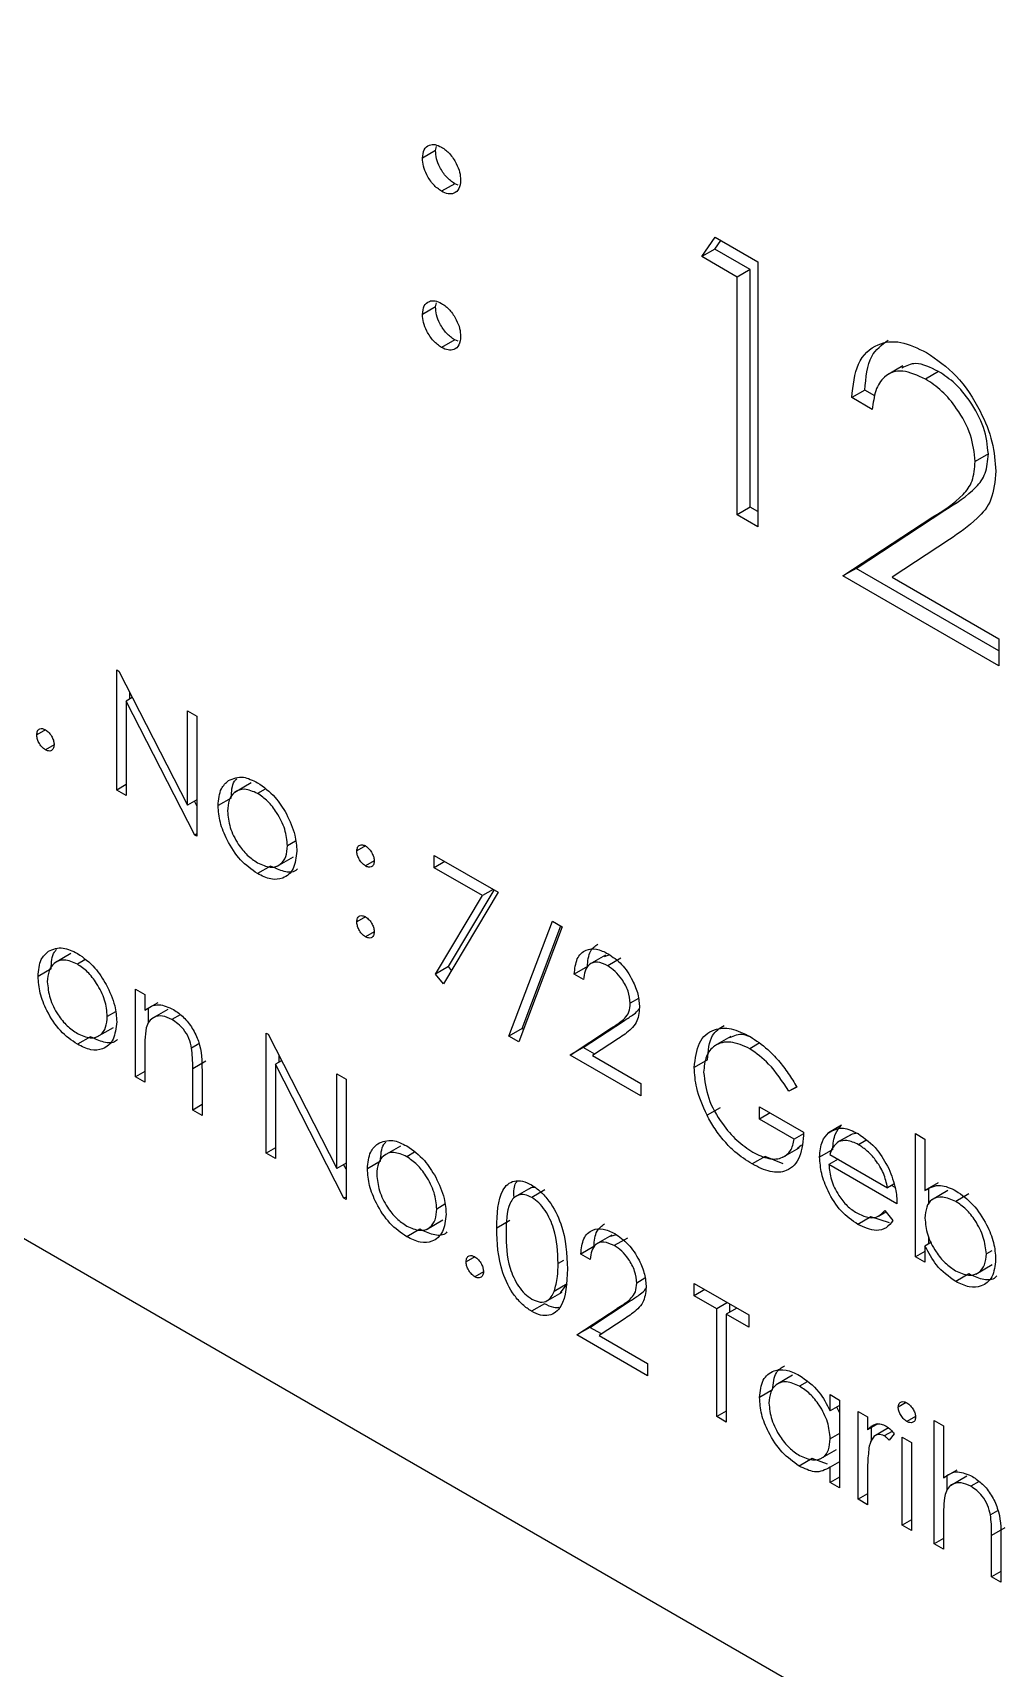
# Model space of a CAD drawing. Extents: x 150 to 4150, y 50 to 2920.
# Drawn here: x 3858.29 to 3879.21, y 2046.87 to 2082.16 of the extents above; entities that cross this region are included whole.
import ezdxf

# ---------------------------------------------------------------- set-up
doc = ezdxf.new("R2010")
doc.units = 0
doc.header["$LTSCALE"] = 10
doc.linetypes.add('SLD-KATı', pattern=[0])
doc.layers.get('0').update_dxf_attribs({"linetype": 'CONTINUOUS'})

msp = doc.modelspace()

# ---------------------------------------------------------------- linework, layer by layer
at = {"color": 7, "linetype": 'SLD-KATı'}
for p, q in [((3806.605, 2085.875), (3939.541, 2009.132)), ((3866.983, 2079.616), (3867.001, 2079.701)), ((3866.983, 2079.616), (3866.7, 2079.453)), ((3867.396, 2078.901), (3867.113, 2078.738)), ((3867.469, 2078.873), (3867.396, 2078.901)), ((3872.729, 2077.328), (3873.019, 2077.747)), ((3873.012, 2077.491), (3873.14, 2077.677)), ((3873.019, 2077.747), (3873.935, 2077.218)), ((3873.012, 2077.491), (3872.729, 2077.328)), ((3873.49, 2076.888), (3872.729, 2077.328)), ((3873.773, 2077.052), (3873.012, 2077.491)), ((3873.935, 2077.218), (3873.935, 2071.502)), ((3873.773, 2077.052), (3873.49, 2076.888)), ((3873.49, 2071.759), (3873.49, 2076.888)), ((3873.773, 2071.922), (3873.773, 2077.052)), ((3866.983, 2076.245), (3866.7, 2076.082)), ((3866.983, 2076.245), (3867.001, 2076.33)), ((3867.396, 2075.531), (3867.113, 2075.367)), ((3867.469, 2075.502), (3867.396, 2075.531)), ((3877.066, 2074.969), (3876.712, 2074.765)), ((3877.839, 2074.851), (3877.557, 2074.688)), ((3876.248, 2074.451), (3875.965, 2074.287)), ((3876.464, 2074.326), (3876.248, 2074.451)), ((3876.409, 2074.031), (3875.965, 2074.287)), ((3878.913, 2073.072), (3878.63, 2072.909)), ((3873.773, 2071.922), (3873.49, 2071.759)), ((3873.935, 2071.829), (3873.773, 2071.922)), ((3876.058, 2070.603), (3877.977, 2071.861)), ((3877.977, 2071.861), (3877.694, 2071.697)), ((3873.935, 2071.502), (3873.49, 2071.759)), ((3875.775, 2070.44), (3877.694, 2071.697)), ((3878.073, 2071.226), (3876.835, 2070.414)), ((3876.058, 2070.603), (3875.775, 2070.44)), ((3879.138, 2068.825), (3876.058, 2070.603)), ((3879.138, 2068.498), (3875.775, 2070.44)), ((3876.835, 2070.414), (3879.138, 2069.085)), ((3879.138, 2069.085), (3879.138, 2068.498)), ((3860.104, 2068.414), (3860.146, 2068.389)), ((3860.104, 2065.821), (3860.104, 2068.414)), ((3860.146, 2068.389), (3861.629, 2065.493)), ((3860.439, 2067.818), (3860.305, 2067.741)), ((3860.305, 2067.741), (3860.305, 2065.705)), ((3861.785, 2064.851), (3860.305, 2067.741)), ((3860.386, 2067.788), (3860.386, 2067.92)), ((3861.629, 2067.533), (3861.831, 2067.417)), ((3861.629, 2065.493), (3861.629, 2067.533)), ((3861.831, 2067.417), (3861.831, 2064.824)), ((3858.564, 2067.121), (3858.377, 2067.013)), ((3858.751, 2066.797), (3858.564, 2066.689)), ((3860.305, 2065.938), (3860.104, 2065.821)), ((3863.003, 2065.975), (3862.649, 2065.771)), ((3860.305, 2065.705), (3860.104, 2065.821)), ((3861.831, 2065.609), (3861.629, 2065.493)), ((3861.831, 2065.477), (3861.778, 2065.579)), ((3862.574, 2065.648), (3862.291, 2065.485)), ((3863.305, 2065.843), (3863.14, 2065.748)), ((3861.831, 2064.877), (3861.785, 2064.851)), ((3861.831, 2064.824), (3861.785, 2064.851)), ((3863.962, 2064.72), (3863.788, 2064.619)), ((3865.472, 2064.615), (3865.284, 2064.507)), ((3863.424, 2064.182), (3863.141, 2064.019)), ((3863.565, 2064.178), (3863.918, 2064.382)), ((3865.659, 2064.291), (3865.472, 2064.183)), ((3866.954, 2064.412), (3868.335, 2063.615)), ((3866.954, 2064.146), (3866.954, 2064.412)), ((3867.184, 2064.279), (3866.954, 2064.146)), ((3867.995, 2063.545), (3866.954, 2064.146)), ((3866.981, 2061.848), (3867.995, 2063.545)), ((3868.335, 2063.615), (3867.155, 2061.637)), ((3867.264, 2062.011), (3868.25, 2063.664)), ((3868.225, 2063.678), (3867.995, 2063.545)), ((3865.472, 2063.086), (3865.284, 2062.978)), ((3865.659, 2062.762), (3865.472, 2062.654)), ((3868.566, 2060.512), (3869.505, 2062.994)), ((3869.717, 2062.872), (3868.778, 2060.389)), ((3868.849, 2060.675), (3869.686, 2062.889)), ((3869.505, 2062.994), (3869.717, 2062.872)), ((3859.116, 2062.292), (3858.762, 2062.088)), ((3859.418, 2062.16), (3859.253, 2062.064)), ((3867.264, 2062.011), (3866.981, 2061.848)), ((3867.331, 2061.931), (3867.264, 2062.011)), ((3870.259, 2062.012), (3869.976, 2061.849)), ((3870.649, 2062.258), (3870.295, 2062.054)), ((3870.74, 2062.265), (3870.619, 2062.226)), ((3870.981, 2062.194), (3870.698, 2062.03)), ((3858.687, 2061.965), (3858.404, 2061.802)), ((3867.155, 2061.637), (3866.981, 2061.848)), ((3870.177, 2061.732), (3869.976, 2061.849)), ((3860.505, 2061.527), (3860.706, 2061.411)), ((3860.505, 2059.633), (3860.505, 2061.527)), ((3860.706, 2061.411), (3860.706, 2061.069)), ((3871.36, 2061.325), (3871.185, 2061.224)), ((3860.075, 2061.037), (3859.9, 2060.936)), ((3860.989, 2061.232), (3860.706, 2061.069)), ((3860.788, 2060.798), (3860.788, 2061.116)), ((3861.206, 2061.089), (3860.852, 2060.885)), ((3861.473, 2060.974), (3861.295, 2060.871)), ((3859.677, 2060.494), (3860.031, 2060.699)), ((3863.326, 2060.578), (3863.368, 2060.553)), ((3863.326, 2057.985), (3863.326, 2060.578)), ((3868.849, 2060.675), (3868.566, 2060.512)), ((3868.879, 2060.657), (3868.849, 2060.675)), ((3869.89, 2060.104), (3870.76, 2060.674)), ((3870.172, 2060.267), (3871.043, 2060.837)), ((3871.043, 2060.837), (3870.76, 2060.674)), ((3859.537, 2060.499), (3859.254, 2060.336)), ((3861.873, 2060.343), (3861.719, 2060.254)), ((3863.368, 2060.553), (3864.851, 2057.657)), ((3868.778, 2060.389), (3868.566, 2060.512)), ((3870.172, 2060.267), (3869.89, 2060.104)), ((3870.42, 2060.124), (3870.172, 2060.267)), ((3870.932, 2060.46), (3870.37, 2060.092)), ((3873.359, 2060.504), (3873.006, 2060.3)), ((3873.97, 2060.358), (3873.767, 2060.241)), ((3860.706, 2060.201), (3860.706, 2059.516)), ((3862.025, 2059.973), (3861.743, 2059.809)), ((3863.66, 2059.982), (3863.527, 2059.905)), ((3863.527, 2059.905), (3863.527, 2057.869)), ((3865.007, 2057.015), (3863.527, 2059.905)), ((3863.608, 2059.952), (3863.608, 2060.084)), ((3871.415, 2059.223), (3869.89, 2060.104)), ((3870.37, 2060.092), (3871.415, 2059.489)), ((3872.849, 2060.001), (3872.566, 2059.838)), ((3860.706, 2059.749), (3860.505, 2059.633)), ((3860.706, 2059.516), (3860.505, 2059.633)), ((3861.743, 2058.918), (3861.743, 2059.809)), ((3861.944, 2059.769), (3861.944, 2058.802)), ((3864.851, 2059.697), (3865.052, 2059.581)), ((3864.851, 2057.657), (3864.851, 2059.697)), ((3865.052, 2059.581), (3865.052, 2056.988)), ((3871.415, 2059.489), (3871.415, 2059.223)), ((3874.778, 2059.419), (3874.61, 2059.322)), ((3874.783, 2059.411), (3874.61, 2059.322)), ((3861.944, 2059.034), (3861.743, 2058.918)), ((3861.944, 2058.802), (3861.743, 2058.918)), ((3873.124, 2058.969), (3872.842, 2058.806)), ((3873.977, 2058.99), (3874.927, 2058.441)), ((3873.977, 2058.724), (3873.977, 2058.99)), ((3874.207, 2058.857), (3873.977, 2058.724)), ((3874.725, 2058.292), (3873.977, 2058.724)), ((3875.744, 2058.589), (3875.461, 2058.426)), ((3863.527, 2058.102), (3863.326, 2057.985)), ((3866.225, 2058.139), (3865.871, 2057.935)), ((3874.477, 2057.898), (3874.83, 2058.102)), ((3874.921, 2058.404), (3874.725, 2058.292)), ((3874.789, 2058.091), (3874.882, 2058.17)), ((3875.944, 2058.386), (3875.661, 2058.222)), ((3875.973, 2058.4), (3875.69, 2058.237)), ((3876.062, 2058.413), (3875.973, 2058.4)), ((3876.272, 2058.262), (3876.113, 2058.17)), ((3877.344, 2058.409), (3877.546, 2058.293)), ((3877.344, 2055.75), (3877.344, 2058.409)), ((3877.546, 2058.293), (3877.546, 2057.185)), ((3863.527, 2057.869), (3863.326, 2057.985)), ((3865.052, 2057.773), (3864.851, 2057.657)), ((3865.796, 2057.812), (3865.513, 2057.649)), ((3866.527, 2058.007), (3866.362, 2057.912)), ((3874.097, 2057.917), (3873.814, 2057.754)), ((3874.488, 2057.756), (3874.097, 2057.917)), ((3875.555, 2058.066), (3875.272, 2057.902)), ((3875.675, 2057.858), (3875.473, 2057.741)), ((3875.495, 2057.962), (3876.74, 2057.243)), ((3865.052, 2057.641), (3865, 2057.743)), ((3876.941, 2056.894), (3875.473, 2057.741)), ((3865.052, 2057.041), (3865.007, 2057.015)), ((3869.041, 2057.243), (3868.687, 2057.039)), ((3869.345, 2057.195), (3869.062, 2057.031)), ((3876.875, 2057.321), (3876.74, 2057.243)), ((3876.9, 2057.244), (3876.821, 2057.29)), ((3877.829, 2057.348), (3877.546, 2057.185)), ((3877.627, 2056.884), (3877.627, 2057.232)), ((3878.04, 2057.181), (3877.687, 2056.977)), ((3878.493, 2057.109), (3878.21, 2056.946)), ((3865.052, 2056.988), (3865.007, 2057.015)), ((3867.184, 2056.884), (3867.01, 2056.783)), ((3876.544, 2056.631), (3876.699, 2056.72)), ((3876.676, 2056.748), (3876.855, 2056.536)), ((3866.646, 2056.346), (3866.363, 2056.183)), ((3866.786, 2056.342), (3867.14, 2056.546)), ((3868.588, 2056.534), (3868.305, 2056.371)), ((3876.38, 2056.614), (3876.097, 2056.451)), ((3876.777, 2056.485), (3876.38, 2056.614)), ((3870.791, 2056.221), (3870.438, 2056.017)), ((3870.882, 2056.228), (3870.762, 2056.189)), ((3871.123, 2056.156), (3870.84, 2055.993)), ((3877.684, 2056.064), (3877.546, 2055.984)), ((3877.546, 2055.984), (3877.546, 2055.634)), ((3877.627, 2056.031), (3877.627, 2056.181)), ((3867.83, 2055.754), (3867.643, 2055.646)), ((3869.743, 2055.673), (3869.629, 2055.607)), ((3870.401, 2055.975), (3870.118, 2055.812)), ((3870.32, 2055.695), (3870.118, 2055.812)), ((3877.546, 2055.867), (3877.344, 2055.75)), ((3877.546, 2055.634), (3877.344, 2055.75)), ((3878.99, 2055.883), (3878.87, 2055.813)), ((3868.017, 2055.43), (3867.83, 2055.322)), ((3871.502, 2055.288), (3871.327, 2055.186)), ((3878.492, 2055.381), (3878.209, 2055.218)), ((3878.644, 2055.379), (3878.997, 2055.583)), ((3869.364, 2054.788), (3869.717, 2054.992)), ((3869.827, 2055.168), (3869.544, 2055.005)), ((3869.681, 2054.973), (3869.827, 2055.168)), ((3872.565, 2055.179), (3873.745, 2054.498)), ((3872.565, 2054.913), (3872.565, 2055.179)), ((3872.795, 2055.046), (3872.565, 2054.913)), ((3869.338, 2054.739), (3869.055, 2054.576)), ((3870.032, 2054.067), (3870.902, 2054.637)), ((3870.315, 2054.23), (3871.185, 2054.8)), ((3871.185, 2054.8), (3870.902, 2054.637)), ((3873.054, 2054.631), (3872.565, 2054.913)), ((3873.284, 2054.764), (3873.054, 2054.631)), ((3873.054, 2052.304), (3873.054, 2054.631)), ((3873.486, 2054.647), (3873.255, 2054.515)), ((3873.337, 2054.562), (3873.337, 2054.733)), ((3870.315, 2054.23), (3870.032, 2054.067)), ((3870.562, 2054.087), (3870.315, 2054.23)), ((3871.074, 2054.423), (3870.513, 2054.055)), ((3873.255, 2054.515), (3873.255, 2052.188)), ((3873.745, 2054.232), (3873.255, 2054.515)), ((3873.745, 2054.498), (3873.745, 2054.232)), ((3871.557, 2053.186), (3870.032, 2054.067)), ((3870.513, 2054.055), (3871.557, 2053.452)), ((3871.557, 2053.452), (3871.557, 2053.186)), ((3874.686, 2053.196), (3874.332, 2052.992)), ((3874.258, 2052.88), (3873.975, 2052.716)), ((3875, 2053.053), (3874.839, 2052.96)), ((3875.5, 2052.427), (3875.5, 2052.778)), ((3875.5, 2052.778), (3875.702, 2052.661)), ((3875.702, 2052.544), (3875.5, 2052.427)), ((3875.702, 2052.394), (3875.644, 2052.51)), ((3875.702, 2052.661), (3875.702, 2050.767)), ((3877.14, 2052.606), (3876.968, 2052.507)), ((3873.255, 2052.421), (3873.054, 2052.304)), ((3873.255, 2052.188), (3873.054, 2052.304)), ((3876.105, 2052.414), (3876.306, 2052.298)), ((3876.105, 2050.52), (3876.105, 2052.414)), ((3876.306, 2052.298), (3876.306, 2052.019)), ((3876.527, 2052.146), (3876.306, 2052.019)), ((3876.388, 2051.767), (3876.388, 2052.102)), ((3877.34, 2052.308), (3877.155, 2052.201)), ((3877.745, 2052.221), (3877.947, 2052.105)), ((3877.745, 2049.562), (3877.745, 2052.221)), ((3877.947, 2052.105), (3877.947, 2050.982)), ((3875.702, 2051.943), (3875.5, 2051.826)), ((3876.758, 2052.059), (3876.439, 2051.875)), ((3876.836, 2051.986), (3876.668, 2051.89)), ((3876.882, 2051.934), (3876.771, 2051.796)), ((3877.055, 2051.86), (3877.256, 2051.743)), ((3877.055, 2049.965), (3877.055, 2051.86)), ((3875.113, 2051.4), (3874.83, 2051.237)), ((3875.443, 2051.278), (3875.113, 2051.4)), ((3875.286, 2051.39), (3875.639, 2051.594)), ((3877.256, 2051.743), (3877.256, 2049.849)), ((3875.702, 2051.327), (3875.5, 2051.211)), ((3875.5, 2050.883), (3875.5, 2051.211)), ((3876.306, 2051.04), (3876.306, 2050.403)), ((3878.23, 2051.146), (3877.947, 2050.982)), ((3875.702, 2051), (3875.5, 2050.883)), ((3875.702, 2050.767), (3875.5, 2050.883)), ((3878.028, 2050.728), (3878.028, 2051.029)), ((3878.446, 2051.018), (3878.093, 2050.814)), ((3878.714, 2050.903), (3878.536, 2050.801)), ((3876.306, 2050.636), (3876.105, 2050.52)), ((3876.306, 2050.403), (3876.105, 2050.52)), ((3877.256, 2050.081), (3877.055, 2049.965)), ((3877.947, 2050.131), (3877.947, 2049.446)), ((3879.114, 2050.272), (3878.96, 2050.183)), ((3877.256, 2049.849), (3877.055, 2049.965)), ((3877.947, 2049.678), (3877.745, 2049.562)), ((3879.266, 2049.902), (3878.983, 2049.739)), ((3878.983, 2048.847), (3878.983, 2049.739)), ((3879.185, 2049.699), (3879.185, 2048.731)), ((3877.947, 2049.446), (3877.745, 2049.562)), ((3879.185, 2048.964), (3878.983, 2048.847)), ((3879.185, 2048.731), (3878.983, 2048.847))]:
    msp.add_line(p, q, dxfattribs=at)
for points, knots in [([(3866.7, 2079.453), (3866.708, 2079.518), (3866.723, 2079.65), (3866.835, 2079.74), (3866.97, 2079.758), (3867.065, 2079.713), (3867.113, 2079.691)], [0, 0, 0, 0, 0.279585, 0.559454, 0.779697, 1, 1, 1, 1]), ([(3867.113, 2079.691), (3867.174, 2079.648), (3867.296, 2079.561), (3867.429, 2079.353), (3867.514, 2079.149), (3867.521, 2079.034), (3867.525, 2078.976)], [0, 0, 0, 0, 0.279602, 0.559212, 0.779475, 1, 1, 1, 1]), ([(3867.113, 2078.738), (3867.052, 2078.781), (3866.93, 2078.868), (3866.796, 2079.076), (3866.713, 2079.28), (3866.705, 2079.395), (3866.7, 2079.453)], [0, 0, 0, 0, 0.279647, 0.559299, 0.779615, 1, 1, 1, 1]), ([(3867.396, 2078.901), (3867.335, 2078.945), (3867.213, 2079.031), (3867.079, 2079.239), (3866.996, 2079.443), (3866.987, 2079.558), (3866.983, 2079.616)], [0, 0, 0, 0, 0.279647, 0.559299, 0.779615, 1, 1, 1, 1]), ([(3867.525, 2078.976), (3867.518, 2078.91), (3867.505, 2078.777), (3867.391, 2078.688), (3867.256, 2078.669), (3867.161, 2078.715), (3867.113, 2078.738)], [0, 0, 0, 0, 0.279517, 0.559326, 0.779544, 1, 1, 1, 1]), ([(3866.7, 2076.082), (3866.708, 2076.148), (3866.722, 2076.28), (3866.834, 2076.371), (3866.969, 2076.388), (3867.065, 2076.343), (3867.113, 2076.32)], [0, 0, 0, 0, 0.2795762, 0.5592837, 0.7795524, 1, 1, 1, 1]), ([(3867.396, 2075.531), (3867.335, 2075.574), (3867.214, 2075.662), (3867.079, 2075.868), (3866.996, 2076.072), (3866.988, 2076.187), (3866.983, 2076.245)], [0, 0, 0, 0, 0.2795812, 0.5591432, 0.7795754, 1, 1, 1, 1]), ([(3867.113, 2076.32), (3867.174, 2076.277), (3867.296, 2076.19), (3867.429, 2075.982), (3867.514, 2075.778), (3867.521, 2075.663), (3867.525, 2075.605)], [0, 0, 0, 0, 0.279602, 0.559212, 0.779475, 1, 1, 1, 1]), ([(3867.113, 2075.367), (3867.052, 2075.411), (3866.931, 2075.498), (3866.797, 2075.705), (3866.714, 2075.909), (3866.705, 2076.024), (3866.7, 2076.082)], [0, 0, 0, 0, 0.2795812, 0.5591432, 0.7795754, 1, 1, 1, 1]), ([(3867.525, 2075.605), (3867.518, 2075.539), (3867.504, 2075.407), (3867.391, 2075.318), (3867.256, 2075.3), (3867.161, 2075.345), (3867.113, 2075.367)], [0, 0, 0, 0, 0.279469, 0.559358, 0.779674, 1, 1, 1, 1]), ([(3875.965, 2074.287), (3875.994, 2074.548), (3876.052, 2075.07), (3876.474, 2075.462), (3877.011, 2075.533), (3877.39, 2075.351), (3877.579, 2075.261)], [0, 0, 0, 0, 0.280029, 0.559515, 0.779668, 1, 1, 1, 1]), ([(3876.248, 2074.451), (3876.272, 2074.719), (3876.317, 2075.213), (3876.617, 2075.427), (3876.753, 2075.525)], [0, 0, 0, 0, 0.54369, 1, 1, 1, 1]), ([(3877.579, 2075.261), (3877.8, 2075.109), (3878.241, 2074.807), (3878.731, 2074.059), (3879.028, 2073.323), (3879.059, 2072.907), (3879.075, 2072.698)], [0, 0, 0, 0, 0.2798903, 0.5592237, 0.7795824, 1, 1, 1, 1]), ([(3877.557, 2074.688), (3877.388, 2074.765), (3877.05, 2074.92), (3876.668, 2074.785), (3876.462, 2074.456), (3876.427, 2074.173), (3876.409, 2074.031)], [0, 0, 0, 0, 0.279699, 0.558847, 0.779176, 1, 1, 1, 1]), ([(3877.839, 2074.851), (3877.667, 2074.935), (3877.361, 2075.085), (3877.139, 2074.972), (3877.043, 2074.922)], [0, 0, 0, 0, 0.56442, 1, 1, 1, 1]), ([(3878.63, 2072.909), (3878.61, 2073.098), (3878.568, 2073.476), (3878.266, 2074.024), (3877.918, 2074.447), (3877.677, 2074.607), (3877.557, 2074.688)], [0, 0, 0, 0, 0.279126, 0.558978, 0.77935, 1, 1, 1, 1]), ([(3878.913, 2073.072), (3878.893, 2073.261), (3878.851, 2073.639), (3878.549, 2074.187), (3878.201, 2074.611), (3877.96, 2074.771), (3877.839, 2074.851)], [0, 0, 0, 0, 0.279126, 0.558978, 0.77935, 1, 1, 1, 1]), ([(3877.977, 2071.861), (3878.215, 2072.006), (3878.545, 2072.208), (3878.873, 2072.628), (3878.9, 2072.924), (3878.913, 2073.072)], [0, 0, 0, 0, 0.560717, 0.780532, 1, 1, 1, 1]), ([(3877.694, 2071.697), (3877.932, 2071.843), (3878.263, 2072.045), (3878.591, 2072.465), (3878.617, 2072.761), (3878.63, 2072.909)], [0, 0, 0, 0, 0.560717, 0.780532, 1, 1, 1, 1]), ([(3879.075, 2072.698), (3879.055, 2072.483), (3879.014, 2072.053), (3878.619, 2071.596), (3878.28, 2071.366), (3878.073, 2071.226)], [0, 0, 0, 0, 0.279288, 0.559154, 1, 1, 1, 1]), ([(3858.377, 2067.013), (3858.38, 2067.043), (3858.387, 2067.103), (3858.437, 2067.144), (3858.499, 2067.152), (3858.542, 2067.131), (3858.564, 2067.121)], [0, 0, 0, 0, 0.279576, 0.559284, 0.779552, 1, 1, 1, 1]), ([(3858.564, 2066.689), (3858.536, 2066.708), (3858.481, 2066.748), (3858.42, 2066.842), (3858.383, 2066.934), (3858.379, 2066.987), (3858.377, 2067.013)], [0, 0, 0, 0, 0.279581, 0.559143, 0.779575, 1, 1, 1, 1]), ([(3858.564, 2067.121), (3858.591, 2067.101), (3858.647, 2067.062), (3858.707, 2066.968), (3858.746, 2066.875), (3858.749, 2066.823), (3858.751, 2066.797)], [0, 0, 0, 0, 0.279602, 0.559212, 0.779475, 1, 1, 1, 1]), ([(3858.751, 2066.797), (3858.748, 2066.767), (3858.741, 2066.707), (3858.69, 2066.666), (3858.629, 2066.658), (3858.585, 2066.678), (3858.564, 2066.689)], [0, 0, 0, 0, 0.279469, 0.559358, 0.779674, 1, 1, 1, 1]), ([(3862.291, 2065.485), (3862.303, 2065.618), (3862.324, 2065.855), (3862.457, 2065.974), (3862.516, 2066.027)], [0, 0, 0, 0, 0.559285, 1, 1, 1, 1]), ([(3862.516, 2066.027), (3862.617, 2066.07), (3862.799, 2066.147), (3863.036, 2066.031), (3863.141, 2065.98)], [0, 0, 0, 0, 0.55888, 1, 1, 1, 1]), ([(3862.574, 2065.648), (3862.581, 2065.786), (3862.589, 2065.958), (3862.675, 2066.047), (3862.692, 2066.065)], [0, 0, 0, 0, 0.806438, 1, 1, 1, 1]), ([(3863.141, 2065.98), (3863.274, 2065.887), (3863.512, 2065.721), (3863.687, 2065.434), (3863.764, 2065.308)], [0, 0, 0, 0, 0.559182, 1, 1, 1, 1]), ([(3863.14, 2065.748), (3863.044, 2065.79), (3862.853, 2065.873), (3862.643, 2065.788), (3862.512, 2065.617), (3862.499, 2065.45), (3862.493, 2065.367)], [0, 0, 0, 0, 0.279484, 0.559256, 0.779547, 1, 1, 1, 1]), ([(3863.788, 2064.619), (3863.777, 2064.736), (3863.755, 2064.971), (3863.577, 2065.317), (3863.366, 2065.593), (3863.216, 2065.696), (3863.14, 2065.748)], [0, 0, 0, 0, 0.279586, 0.559398, 0.779653, 1, 1, 1, 1]), ([(3863.141, 2064.019), (3863.015, 2064.106), (3862.764, 2064.281), (3862.488, 2064.709), (3862.318, 2065.128), (3862.3, 2065.366), (3862.291, 2065.485)], [0, 0, 0, 0, 0.279776, 0.559179, 0.779592, 1, 1, 1, 1]), ([(3862.493, 2065.367), (3862.505, 2065.251), (3862.529, 2065.018), (3862.7, 2064.671), (3862.916, 2064.404), (3863.066, 2064.303), (3863.14, 2064.252)], [0, 0, 0, 0, 0.279618, 0.559167, 0.779512, 1, 1, 1, 1]), ([(3863.764, 2065.308), (3863.837, 2065.153), (3863.967, 2064.877), (3863.982, 2064.618), (3863.989, 2064.505)], [0, 0, 0, 0, 0.559216, 1, 1, 1, 1]), ([(3863.14, 2064.252), (3863.235, 2064.21), (3863.425, 2064.125), (3863.64, 2064.198), (3863.766, 2064.373), (3863.781, 2064.537), (3863.788, 2064.619)], [0, 0, 0, 0, 0.279745, 0.559113, 0.779606, 1, 1, 1, 1]), ([(3863.989, 2064.505), (3863.974, 2064.369), (3863.943, 2064.099), (3863.717, 2063.906), (3863.436, 2063.875), (3863.24, 2063.971), (3863.141, 2064.019)], [0, 0, 0, 0, 0.279521, 0.559381, 0.779507, 1, 1, 1, 1]), ([(3865.284, 2064.507), (3865.288, 2064.536), (3865.295, 2064.596), (3865.346, 2064.637), (3865.407, 2064.645), (3865.45, 2064.625), (3865.472, 2064.615)], [0, 0, 0, 0, 0.2795852, 0.5594544, 0.7796968, 1, 1, 1, 1]), ([(3865.472, 2064.183), (3865.444, 2064.202), (3865.389, 2064.242), (3865.328, 2064.336), (3865.29, 2064.428), (3865.286, 2064.48), (3865.284, 2064.507)], [0, 0, 0, 0, 0.279647, 0.559299, 0.779615, 1, 1, 1, 1]), ([(3865.472, 2064.615), (3865.499, 2064.595), (3865.555, 2064.556), (3865.615, 2064.461), (3865.653, 2064.369), (3865.657, 2064.317), (3865.659, 2064.291)], [0, 0, 0, 0, 0.279602, 0.559212, 0.779475, 1, 1, 1, 1]), ([(3864.007, 2064.123), (3863.994, 2064.11), (3863.924, 2064.038), (3863.714, 2064.045), (3863.521, 2064.137), (3863.424, 2064.182)], [0, 0, 0, 0, 0.100871, 0.55006, 1, 1, 1, 1]), ([(3865.659, 2064.291), (3865.656, 2064.26), (3865.649, 2064.2), (3865.598, 2064.16), (3865.537, 2064.151), (3865.493, 2064.172), (3865.472, 2064.183)], [0, 0, 0, 0, 0.279517, 0.559326, 0.779544, 1, 1, 1, 1]), ([(3865.284, 2062.978), (3865.288, 2063.008), (3865.294, 2063.068), (3865.345, 2063.109), (3865.407, 2063.117), (3865.45, 2063.096), (3865.472, 2063.086)], [0, 0, 0, 0, 0.2795762, 0.5592837, 0.7795524, 1, 1, 1, 1]), ([(3865.472, 2063.086), (3865.499, 2063.066), (3865.555, 2063.027), (3865.615, 2062.933), (3865.653, 2062.84), (3865.657, 2062.788), (3865.659, 2062.762)], [0, 0, 0, 0, 0.279602, 0.559212, 0.779475, 1, 1, 1, 1]), ([(3865.472, 2062.654), (3865.444, 2062.673), (3865.389, 2062.713), (3865.328, 2062.807), (3865.291, 2062.899), (3865.286, 2062.952), (3865.284, 2062.978)], [0, 0, 0, 0, 0.279581, 0.559143, 0.779575, 1, 1, 1, 1]), ([(3865.659, 2062.762), (3865.655, 2062.732), (3865.649, 2062.672), (3865.598, 2062.631), (3865.537, 2062.623), (3865.493, 2062.643), (3865.472, 2062.654)], [0, 0, 0, 0, 0.279469, 0.559358, 0.779674, 1, 1, 1, 1]), ([(3858.404, 2061.802), (3858.416, 2061.934), (3858.437, 2062.172), (3858.57, 2062.291), (3858.629, 2062.344)], [0, 0, 0, 0, 0.5592851, 1, 1, 1, 1]), ([(3858.629, 2062.344), (3858.73, 2062.387), (3858.911, 2062.464), (3859.149, 2062.348), (3859.254, 2062.297)], [0, 0, 0, 0, 0.55888, 1, 1, 1, 1]), ([(3858.687, 2061.965), (3858.693, 2062.103), (3858.702, 2062.274), (3858.788, 2062.364), (3858.804, 2062.381)], [0, 0, 0, 0, 0.806438, 1, 1, 1, 1]), ([(3869.976, 2061.849), (3869.989, 2061.967), (3870.015, 2062.204), (3870.207, 2062.381), (3870.45, 2062.413), (3870.622, 2062.331), (3870.708, 2062.29)], [0, 0, 0, 0, 0.280029, 0.559515, 0.779668, 1, 1, 1, 1]), ([(3870.259, 2062.012), (3870.27, 2062.134), (3870.29, 2062.358), (3870.426, 2062.455), (3870.488, 2062.499)], [0, 0, 0, 0, 0.5436898, 1, 1, 1, 1]), ([(3859.253, 2062.064), (3859.157, 2062.106), (3858.965, 2062.19), (3858.755, 2062.104), (3858.625, 2061.934), (3858.612, 2061.767), (3858.605, 2061.684)], [0, 0, 0, 0, 0.279484, 0.559256, 0.779547, 1, 1, 1, 1]), ([(3859.9, 2060.936), (3859.889, 2061.053), (3859.867, 2061.288), (3859.69, 2061.634), (3859.479, 2061.91), (3859.328, 2062.013), (3859.253, 2062.064)], [0, 0, 0, 0, 0.279586, 0.559398, 0.779653, 1, 1, 1, 1]), ([(3859.254, 2062.297), (3859.387, 2062.204), (3859.625, 2062.037), (3859.8, 2061.751), (3859.877, 2061.625)], [0, 0, 0, 0, 0.559182, 1, 1, 1, 1]), ([(3870.698, 2062.03), (3870.621, 2062.065), (3870.468, 2062.136), (3870.295, 2062.074), (3870.201, 2061.925), (3870.185, 2061.797), (3870.177, 2061.732)], [0, 0, 0, 0, 0.279699, 0.558847, 0.779176, 1, 1, 1, 1]), ([(3871.185, 2061.224), (3871.175, 2061.309), (3871.157, 2061.481), (3871.019, 2061.729), (3870.862, 2061.921), (3870.752, 2061.994), (3870.698, 2062.03)], [0, 0, 0, 0, 0.279126, 0.558978, 0.77935, 1, 1, 1, 1]), ([(3870.708, 2062.29), (3870.808, 2062.222), (3871.008, 2062.085), (3871.231, 2061.745), (3871.365, 2061.411), (3871.379, 2061.222), (3871.386, 2061.128)], [0, 0, 0, 0, 0.27989, 0.559224, 0.779582, 1, 1, 1, 1]), ([(3859.254, 2060.336), (3859.128, 2060.423), (3858.877, 2060.597), (3858.6, 2061.026), (3858.431, 2061.445), (3858.413, 2061.683), (3858.404, 2061.802)], [0, 0, 0, 0, 0.279776, 0.559179, 0.779592, 1, 1, 1, 1]), ([(3858.605, 2061.684), (3858.617, 2061.567), (3858.641, 2061.334), (3858.812, 2060.987), (3859.029, 2060.721), (3859.178, 2060.62), (3859.253, 2060.569)], [0, 0, 0, 0, 0.279618, 0.559167, 0.779512, 1, 1, 1, 1]), ([(3859.877, 2061.625), (3859.95, 2061.47), (3860.079, 2061.193), (3860.095, 2060.935), (3860.102, 2060.821)], [0, 0, 0, 0, 0.5592165, 1, 1, 1, 1]), ([(3859.253, 2060.569), (3859.348, 2060.526), (3859.538, 2060.442), (3859.753, 2060.515), (3859.879, 2060.69), (3859.893, 2060.854), (3859.9, 2060.936)], [0, 0, 0, 0, 0.279745, 0.559113, 0.779606, 1, 1, 1, 1]), ([(3860.706, 2061.069), (3860.802, 2061.133), (3860.973, 2061.247), (3861.221, 2061.134), (3861.331, 2061.084)], [0, 0, 0, 0, 0.559141, 1, 1, 1, 1]), ([(3861.295, 2060.871), (3861.224, 2060.904), (3861.082, 2060.969), (3860.915, 2060.932), (3860.794, 2060.842), (3860.756, 2060.742), (3860.737, 2060.692)], [0, 0, 0, 0, 0.279553, 0.559373, 0.779703, 1, 1, 1, 1]), ([(3861.331, 2061.084), (3861.404, 2061.034), (3861.551, 2060.934), (3861.744, 2060.686), (3861.94, 2060.27), (3861.942, 2059.976), (3861.944, 2059.769)], [0, 0, 0, 0, 0.187021, 0.37389, 0.56061, 1, 1, 1, 1]), ([(3870.76, 2060.674), (3870.825, 2060.716), (3870.932, 2060.784), (3871.069, 2060.896), (3871.167, 2061.022), (3871.179, 2061.157), (3871.185, 2061.224)], [0, 0, 0, 0, 0.3405416, 0.5608502, 0.7805986, 1, 1, 1, 1]), ([(3871.386, 2061.128), (3871.373, 2061.011), (3871.35, 2060.818), (3871.206, 2060.665), (3871.075, 2060.555), (3870.98, 2060.492), (3870.932, 2060.46)], [0, 0, 0, 0, 0.33837, 0.558748, 0.779361, 1, 1, 1, 1]), ([(3871.043, 2060.837), (3871.107, 2060.88), (3871.212, 2060.95), (3871.334, 2061.035), (3871.373, 2061.1), (3871.384, 2061.119)], [0, 0, 0, 0, 0.524006, 0.863005, 1, 1, 1, 1]), ([(3860.102, 2060.821), (3860.087, 2060.686), (3860.056, 2060.416), (3859.829, 2060.223), (3859.549, 2060.191), (3859.352, 2060.287), (3859.254, 2060.336)], [0, 0, 0, 0, 0.279521, 0.559381, 0.779507, 1, 1, 1, 1]), ([(3860.737, 2060.692), (3860.726, 2060.604), (3860.706, 2060.447), (3860.706, 2060.276), (3860.706, 2060.201)], [0, 0, 0, 0, 0.559658, 1, 1, 1, 1]), ([(3861.719, 2060.254), (3861.703, 2060.324), (3861.67, 2060.463), (3861.525, 2060.713), (3861.382, 2060.811), (3861.295, 2060.871)], [0, 0, 0, 0, 0.281192, 0.561331, 1, 1, 1, 1]), ([(3872.566, 2059.838), (3872.589, 2060.028), (3872.633, 2060.409), (3872.956, 2060.678), (3873.358, 2060.704), (3873.635, 2060.57), (3873.774, 2060.503)], [0, 0, 0, 0, 0.27959, 0.559072, 0.779411, 1, 1, 1, 1]), ([(3872.849, 2060.001), (3872.867, 2060.198), (3872.899, 2060.546), (3873.115, 2060.685), (3873.209, 2060.745)], [0, 0, 0, 0, 0.56748, 1, 1, 1, 1]), ([(3860.119, 2060.44), (3860.107, 2060.427), (3860.037, 2060.355), (3859.826, 2060.362), (3859.633, 2060.453), (3859.537, 2060.499)], [0, 0, 0, 0, 0.100871, 0.55006, 1, 1, 1, 1]), ([(3861.743, 2059.809), (3861.743, 2059.89), (3861.744, 2060.034), (3861.726, 2060.187), (3861.719, 2060.254)], [0, 0, 0, 0, 0.5602545, 1, 1, 1, 1]), ([(3873.767, 2060.241), (3873.625, 2060.303), (3873.341, 2060.427), (3873.01, 2060.341), (3872.806, 2060.097), (3872.781, 2059.854), (3872.768, 2059.732)], [0, 0, 0, 0, 0.279847, 0.559555, 0.779847, 1, 1, 1, 1]), ([(3873.788, 2060.492), (3873.736, 2060.513), (3873.559, 2060.585), (3873.424, 2060.519), (3873.329, 2060.472)], [0, 0, 0, 0, 0.294018, 1, 1, 1, 1]), ([(3874.61, 2059.322), (3874.471, 2059.534), (3874.223, 2059.913), (3873.907, 2060.14), (3873.767, 2060.241)], [0, 0, 0, 0, 0.55984, 1, 1, 1, 1]), ([(3873.774, 2060.503), (3873.902, 2060.418), (3874.114, 2060.277), (3874.388, 2059.989), (3874.6, 2059.712), (3874.722, 2059.512), (3874.783, 2059.411)], [0, 0, 0, 0, 0.3395267, 0.5595856, 0.7797309, 1, 1, 1, 1]), ([(3872.842, 2058.806), (3872.753, 2059.005), (3872.595, 2059.361), (3872.575, 2059.692), (3872.566, 2059.838)], [0, 0, 0, 0, 0.5593165, 1, 1, 1, 1]), ([(3872.768, 2059.732), (3872.791, 2059.547), (3872.837, 2059.178), (3873.135, 2058.644), (3873.481, 2058.244), (3873.715, 2058.088), (3873.832, 2058.01)], [0, 0, 0, 0, 0.2790614, 0.5585842, 0.7792365, 1, 1, 1, 1]), ([(3873.814, 2057.754), (3873.69, 2057.834), (3873.484, 2057.967), (3873.215, 2058.239), (3873.007, 2058.506), (3872.897, 2058.706), (3872.842, 2058.806)], [0, 0, 0, 0, 0.339789, 0.559872, 0.779908, 1, 1, 1, 1]), ([(3875.461, 2058.426), (3875.562, 2058.482), (3875.742, 2058.583), (3875.992, 2058.462), (3876.102, 2058.409)], [0, 0, 0, 0, 0.558577, 1, 1, 1, 1]), ([(3875.555, 2058.066), (3875.565, 2058.189), (3875.583, 2058.408), (3875.694, 2058.534), (3875.744, 2058.589)], [0, 0, 0, 0, 0.559427, 1, 1, 1, 1]), ([(3865.513, 2057.649), (3865.525, 2057.782), (3865.546, 2058.019), (3865.679, 2058.138), (3865.738, 2058.191)], [0, 0, 0, 0, 0.559285, 1, 1, 1, 1]), ([(3865.738, 2058.191), (3865.839, 2058.234), (3866.021, 2058.311), (3866.258, 2058.195), (3866.363, 2058.144)], [0, 0, 0, 0, 0.55888, 1, 1, 1, 1]), ([(3865.796, 2057.812), (3865.803, 2057.95), (3865.811, 2058.122), (3865.897, 2058.211), (3865.913, 2058.229)], [0, 0, 0, 0, 0.806438, 1, 1, 1, 1]), ([(3866.363, 2058.144), (3866.496, 2058.051), (3866.734, 2057.885), (3866.909, 2057.598), (3866.986, 2057.472)], [0, 0, 0, 0, 0.559182, 1, 1, 1, 1]), ([(3874.927, 2058.441), (3874.913, 2058.253), (3874.885, 2057.879), (3874.601, 2057.581), (3874.213, 2057.555), (3873.947, 2057.687), (3873.814, 2057.754)], [0, 0, 0, 0, 0.280351, 0.559367, 0.779371, 1, 1, 1, 1]), ([(3873.832, 2058.01), (3873.948, 2057.953), (3874.179, 2057.84), (3874.464, 2057.868), (3874.661, 2058.021), (3874.704, 2058.201), (3874.725, 2058.292)], [0, 0, 0, 0, 0.280254, 0.559912, 0.779941, 1, 1, 1, 1]), ([(3875.272, 2057.902), (3875.282, 2058.025), (3875.3, 2058.245), (3875.412, 2058.371), (3875.461, 2058.426)], [0, 0, 0, 0, 0.559427, 1, 1, 1, 1]), ([(3875.69, 2058.237), (3875.641, 2058.201), (3875.553, 2058.137), (3875.513, 2058.015), (3875.495, 2057.962)], [0, 0, 0, 0, 0.5587953, 1, 1, 1, 1]), ([(3876.113, 2058.17), (3876.025, 2058.212), (3875.87, 2058.286), (3875.745, 2058.252), (3875.69, 2058.237)], [0, 0, 0, 0, 0.559458, 1, 1, 1, 1]), ([(3876.102, 2058.409), (3876.248, 2058.305), (3876.509, 2058.12), (3876.685, 2057.797), (3876.763, 2057.655)], [0, 0, 0, 0, 0.558919, 1, 1, 1, 1]), ([(3876.74, 2057.243), (3876.715, 2057.347), (3876.666, 2057.554), (3876.494, 2057.834), (3876.303, 2058.043), (3876.176, 2058.128), (3876.113, 2058.17)], [0, 0, 0, 0, 0.280138, 0.559194, 0.779598, 1, 1, 1, 1]), ([(3866.362, 2057.912), (3866.266, 2057.954), (3866.074, 2058.037), (3865.864, 2057.952), (3865.734, 2057.781), (3865.721, 2057.614), (3865.714, 2057.531)], [0, 0, 0, 0, 0.279484, 0.559256, 0.779547, 1, 1, 1, 1]), ([(3867.01, 2056.783), (3866.999, 2056.9), (3866.977, 2057.135), (3866.799, 2057.481), (3866.588, 2057.757), (3866.437, 2057.86), (3866.362, 2057.912)], [0, 0, 0, 0, 0.279586, 0.559398, 0.779653, 1, 1, 1, 1]), ([(3876.097, 2056.451), (3875.972, 2056.536), (3875.723, 2056.705), (3875.455, 2057.137), (3875.299, 2057.551), (3875.281, 2057.785), (3875.272, 2057.902)], [0, 0, 0, 0, 0.279885, 0.558859, 0.779462, 1, 1, 1, 1]), ([(3866.363, 2056.183), (3866.237, 2056.27), (3865.986, 2056.444), (3865.709, 2056.873), (3865.54, 2057.292), (3865.522, 2057.53), (3865.513, 2057.649)], [0, 0, 0, 0, 0.279776, 0.559179, 0.779592, 1, 1, 1, 1]), ([(3865.714, 2057.531), (3865.726, 2057.415), (3865.75, 2057.182), (3865.922, 2056.834), (3866.138, 2056.568), (3866.287, 2056.467), (3866.362, 2056.416)], [0, 0, 0, 0, 0.279618, 0.559167, 0.779512, 1, 1, 1, 1]), ([(3866.986, 2057.472), (3867.059, 2057.317), (3867.188, 2057.04), (3867.204, 2056.782), (3867.211, 2056.669)], [0, 0, 0, 0, 0.559216, 1, 1, 1, 1]), ([(3868.305, 2056.371), (3868.314, 2056.675), (3868.324, 2057.056), (3868.534, 2057.325), (3868.679, 2057.396), (3868.859, 2057.396), (3868.99, 2057.333), (3869.055, 2057.301)], [0, 0, 0, 0, 0.498702, 0.624177, 0.749467, 0.874745, 1, 1, 1, 1]), ([(3875.473, 2057.741), (3875.484, 2057.633), (3875.504, 2057.416), (3875.663, 2057.092), (3875.862, 2056.839), (3876.002, 2056.745), (3876.072, 2056.698)], [0, 0, 0, 0, 0.279963, 0.559359, 0.779526, 1, 1, 1, 1]), ([(3876.763, 2057.655), (3876.821, 2057.507), (3876.926, 2057.243), (3876.937, 2057.001), (3876.941, 2056.894)], [0, 0, 0, 0, 0.5588968, 1, 1, 1, 1]), ([(3869.062, 2057.031), (3869.011, 2057.055), (3868.908, 2057.103), (3868.771, 2057.09), (3868.662, 2057.026), (3868.514, 2056.796), (3868.51, 2056.495), (3868.506, 2056.255)], [0, 0, 0, 0, 0.125139, 0.250418, 0.375519, 0.500847, 1, 1, 1, 1]), ([(3868.671, 2057.053), (3868.672, 2057.166), (3868.673, 2057.3), (3868.737, 2057.371), (3868.747, 2057.383)], [0, 0, 0, 0, 0.840585, 1, 1, 1, 1]), ([(3869.126, 2057.248), (3869.103, 2057.25), (3869.057, 2057.252), (3869.025, 2057.227), (3869.01, 2057.216)], [0, 0, 0, 0, 0.525832, 1, 1, 1, 1]), ([(3869.055, 2057.301), (3869.122, 2057.257), (3869.254, 2057.168), (3869.495, 2056.894), (3869.798, 2056.286), (3869.817, 2055.809), (3869.83, 2055.49)], [0, 0, 0, 0, 0.1256001, 0.2511969, 0.5005813, 1, 1, 1, 1]), ([(3877.546, 2057.185), (3877.651, 2057.244), (3877.839, 2057.35), (3878.1, 2057.229), (3878.215, 2057.175)], [0, 0, 0, 0, 0.559294, 1, 1, 1, 1]), ([(3878.21, 2056.946), (3878.114, 2056.987), (3877.921, 2057.071), (3877.697, 2057.011), (3877.566, 2056.836), (3877.552, 2056.669), (3877.546, 2056.585)], [0, 0, 0, 0, 0.279786, 0.559477, 0.779627, 1, 1, 1, 1]), ([(3878.215, 2057.175), (3878.341, 2057.086), (3878.593, 2056.906), (3878.872, 2056.477), (3879.046, 2056.055), (3879.063, 2055.816), (3879.071, 2055.697)], [0, 0, 0, 0, 0.279577, 0.559334, 0.779604, 1, 1, 1, 1]), ([(3866.362, 2056.416), (3866.457, 2056.374), (3866.647, 2056.289), (3866.862, 2056.362), (3866.988, 2056.537), (3867.002, 2056.701), (3867.01, 2056.783)], [0, 0, 0, 0, 0.279745, 0.559113, 0.779606, 1, 1, 1, 1]), ([(3869.629, 2055.607), (3869.621, 2055.853), (3869.608, 2056.221), (3869.398, 2056.698), (3869.216, 2056.924), (3869.114, 2056.995), (3869.062, 2057.031)], [0, 0, 0, 0, 0.500072, 0.749021, 0.874598, 1, 1, 1, 1]), ([(3876.072, 2056.698), (3876.155, 2056.659), (3876.291, 2056.596), (3876.465, 2056.591), (3876.585, 2056.648), (3876.646, 2056.715), (3876.676, 2056.748)], [0, 0, 0, 0, 0.339465, 0.559626, 0.779498, 1, 1, 1, 1]), ([(3878.87, 2055.813), (3878.856, 2055.932), (3878.829, 2056.168), (3878.653, 2056.517), (3878.436, 2056.789), (3878.285, 2056.893), (3878.21, 2056.946)], [0, 0, 0, 0, 0.279403, 0.559104, 0.779552, 1, 1, 1, 1]), ([(3867.211, 2056.669), (3867.196, 2056.533), (3867.165, 2056.263), (3866.939, 2056.07), (3866.658, 2056.039), (3866.461, 2056.135), (3866.363, 2056.183)], [0, 0, 0, 0, 0.279521, 0.559381, 0.779507, 1, 1, 1, 1]), ([(3867.229, 2056.287), (3867.216, 2056.274), (3867.146, 2056.202), (3866.936, 2056.209), (3866.742, 2056.301), (3866.646, 2056.346)], [0, 0, 0, 0, 0.100871, 0.55006, 1, 1, 1, 1]), ([(3869.055, 2054.576), (3868.99, 2054.62), (3868.859, 2054.708), (3868.62, 2054.981), (3868.326, 2055.587), (3868.313, 2056.057), (3868.305, 2056.371)], [0, 0, 0, 0, 0.1255507, 0.25109, 0.5002501, 1, 1, 1, 1]), ([(3870.118, 2055.812), (3870.131, 2055.93), (3870.157, 2056.167), (3870.349, 2056.344), (3870.593, 2056.376), (3870.764, 2056.294), (3870.85, 2056.253)], [0, 0, 0, 0, 0.280029, 0.559515, 0.779668, 1, 1, 1, 1]), ([(3870.401, 2055.975), (3870.412, 2056.097), (3870.432, 2056.321), (3870.568, 2056.418), (3870.63, 2056.462)], [0, 0, 0, 0, 0.54369, 1, 1, 1, 1]), ([(3876.855, 2056.536), (3876.809, 2056.477), (3876.718, 2056.358), (3876.46, 2056.287), (3876.235, 2056.389), (3876.097, 2056.451)], [0, 0, 0, 0, 0.280919, 0.561407, 1, 1, 1, 1]), ([(3877.546, 2056.585), (3877.557, 2056.466), (3877.578, 2056.229), (3877.759, 2055.877), (3877.978, 2055.605), (3878.131, 2055.503), (3878.207, 2055.452)], [0, 0, 0, 0, 0.279639, 0.559192, 0.779512, 1, 1, 1, 1]), ([(3868.506, 2056.255), (3868.508, 2056.012), (3868.51, 2055.648), (3868.726, 2055.169), (3868.908, 2054.946), (3869.011, 2054.874), (3869.062, 2054.838)], [0, 0, 0, 0, 0.500291, 0.749086, 0.874606, 1, 1, 1, 1]), ([(3870.84, 2055.993), (3870.763, 2056.028), (3870.61, 2056.099), (3870.437, 2056.037), (3870.343, 2055.888), (3870.328, 2055.76), (3870.32, 2055.695)], [0, 0, 0, 0, 0.279699, 0.558847, 0.779176, 1, 1, 1, 1]), ([(3871.327, 2055.186), (3871.318, 2055.272), (3871.299, 2055.443), (3871.162, 2055.692), (3871.004, 2055.884), (3870.895, 2055.957), (3870.84, 2055.993)], [0, 0, 0, 0, 0.279126, 0.558978, 0.77935, 1, 1, 1, 1]), ([(3870.85, 2056.253), (3870.95, 2056.185), (3871.15, 2056.047), (3871.373, 2055.708), (3871.507, 2055.374), (3871.521, 2055.185), (3871.529, 2055.091)], [0, 0, 0, 0, 0.27989, 0.559224, 0.779582, 1, 1, 1, 1]), ([(3878.209, 2055.218), (3878.061, 2055.323), (3877.797, 2055.511), (3877.623, 2055.839), (3877.546, 2055.984)], [0, 0, 0, 0, 0.558922, 1, 1, 1, 1]), ([(3867.643, 2055.646), (3867.646, 2055.676), (3867.653, 2055.736), (3867.704, 2055.777), (3867.765, 2055.785), (3867.808, 2055.764), (3867.83, 2055.754)], [0, 0, 0, 0, 0.279576, 0.559284, 0.779552, 1, 1, 1, 1]), ([(3867.83, 2055.322), (3867.802, 2055.342), (3867.747, 2055.381), (3867.687, 2055.475), (3867.649, 2055.568), (3867.645, 2055.62), (3867.643, 2055.646)], [0, 0, 0, 0, 0.279581, 0.559143, 0.779575, 1, 1, 1, 1]), ([(3867.83, 2055.754), (3867.858, 2055.734), (3867.913, 2055.695), (3867.973, 2055.601), (3868.012, 2055.508), (3868.015, 2055.456), (3868.017, 2055.43)], [0, 0, 0, 0, 0.279602, 0.559212, 0.779475, 1, 1, 1, 1]), ([(3878.207, 2055.452), (3878.303, 2055.409), (3878.495, 2055.324), (3878.714, 2055.395), (3878.845, 2055.566), (3878.862, 2055.731), (3878.87, 2055.813)], [0, 0, 0, 0, 0.279756, 0.559279, 0.779725, 1, 1, 1, 1]), ([(3879.071, 2055.697), (3879.056, 2055.56), (3879.025, 2055.287), (3878.787, 2055.108), (3878.506, 2055.076), (3878.308, 2055.171), (3878.209, 2055.218)], [0, 0, 0, 0, 0.2794326, 0.5592159, 0.7795587, 1, 1, 1, 1]), ([(3868.017, 2055.43), (3868.014, 2055.4), (3868.007, 2055.34), (3867.956, 2055.299), (3867.895, 2055.291), (3867.852, 2055.312), (3867.83, 2055.322)], [0, 0, 0, 0, 0.279469, 0.559358, 0.779674, 1, 1, 1, 1]), ([(3869.83, 2055.49), (3869.818, 2055.186), (3869.799, 2054.73), (3869.494, 2054.477), (3869.254, 2054.48), (3869.121, 2054.544), (3869.055, 2054.576)], [0, 0, 0, 0, 0.4994065, 0.7487427, 0.8743724, 1, 1, 1, 1]), ([(3869.544, 2055.005), (3869.572, 2055.108), (3869.624, 2055.292), (3869.627, 2055.511), (3869.629, 2055.607)], [0, 0, 0, 0, 0.5595988, 1, 1, 1, 1]), ([(3879.098, 2055.338), (3879.079, 2055.319), (3879.001, 2055.243), (3878.784, 2055.246), (3878.589, 2055.336), (3878.492, 2055.381)], [0, 0, 0, 0, 0.139621, 0.569714, 1, 1, 1, 1]), ([(3869.062, 2054.838), (3869.124, 2054.811), (3869.246, 2054.758), (3869.436, 2054.797), (3869.503, 2054.926), (3869.544, 2055.005)], [0, 0, 0, 0, 0.280257, 0.560781, 1, 1, 1, 1]), ([(3870.902, 2054.637), (3870.967, 2054.678), (3871.074, 2054.747), (3871.211, 2054.858), (3871.309, 2054.985), (3871.321, 2055.119), (3871.327, 2055.186)], [0, 0, 0, 0, 0.3405416, 0.5608502, 0.7805986, 1, 1, 1, 1]), ([(3871.529, 2055.091), (3871.515, 2054.974), (3871.492, 2054.781), (3871.348, 2054.628), (3871.217, 2054.517), (3871.122, 2054.454), (3871.074, 2054.423)], [0, 0, 0, 0, 0.33837, 0.558748, 0.779361, 1, 1, 1, 1]), ([(3871.185, 2054.8), (3871.249, 2054.843), (3871.354, 2054.913), (3871.476, 2054.998), (3871.515, 2055.063), (3871.526, 2055.082)], [0, 0, 0, 0, 0.524006, 0.863005, 1, 1, 1, 1]), ([(3869.647, 2054.655), (3869.61, 2054.653), (3869.514, 2054.648), (3869.405, 2054.704), (3869.338, 2054.739)], [0, 0, 0, 0, 0.387996, 1, 1, 1, 1]), ([(3873.975, 2052.716), (3873.991, 2052.853), (3874.022, 2053.125), (3874.259, 2053.304), (3874.54, 2053.336), (3874.738, 2053.242), (3874.837, 2053.194)], [0, 0, 0, 0, 0.279413, 0.559191, 0.779548, 1, 1, 1, 1]), ([(3874.258, 2052.88), (3874.27, 2053.02), (3874.292, 2053.266), (3874.447, 2053.36), (3874.514, 2053.401)], [0, 0, 0, 0, 0.573159, 1, 1, 1, 1]), ([(3874.837, 2053.194), (3874.985, 2053.089), (3875.25, 2052.902), (3875.424, 2052.572), (3875.5, 2052.427)], [0, 0, 0, 0, 0.559062, 1, 1, 1, 1]), ([(3874.839, 2052.96), (3874.743, 2053.003), (3874.551, 2053.088), (3874.332, 2053.016), (3874.201, 2052.845), (3874.185, 2052.68), (3874.176, 2052.597)], [0, 0, 0, 0, 0.279767, 0.559291, 0.779719, 1, 1, 1, 1]), ([(3875.5, 2051.826), (3875.49, 2051.945), (3875.468, 2052.182), (3875.287, 2052.534), (3875.068, 2052.807), (3874.916, 2052.909), (3874.839, 2052.96)], [0, 0, 0, 0, 0.27966, 0.55921, 0.779487, 1, 1, 1, 1]), ([(3874.83, 2051.237), (3874.704, 2051.327), (3874.452, 2051.506), (3874.173, 2051.935), (3874.001, 2052.358), (3873.984, 2052.597), (3873.975, 2052.716)], [0, 0, 0, 0, 0.279573, 0.559333, 0.779589, 1, 1, 1, 1]), ([(3874.176, 2052.597), (3874.19, 2052.479), (3874.217, 2052.242), (3874.394, 2051.893), (3874.611, 2051.622), (3874.762, 2051.517), (3874.838, 2051.465)], [0, 0, 0, 0, 0.279429, 0.559146, 0.77957, 1, 1, 1, 1]), ([(3876.968, 2052.507), (3876.972, 2052.535), (3876.979, 2052.592), (3877.032, 2052.626), (3877.092, 2052.63), (3877.134, 2052.61), (3877.155, 2052.6)], [0, 0, 0, 0, 0.279289, 0.558897, 0.779452, 1, 1, 1, 1]), ([(3877.155, 2052.201), (3877.128, 2052.219), (3877.076, 2052.256), (3877.015, 2052.343), (3876.975, 2052.431), (3876.971, 2052.482), (3876.968, 2052.507)], [0, 0, 0, 0, 0.279784, 0.559698, 0.779921, 1, 1, 1, 1]), ([(3877.155, 2052.6), (3877.181, 2052.581), (3877.235, 2052.544), (3877.296, 2052.456), (3877.336, 2052.367), (3877.34, 2052.316), (3877.343, 2052.291)], [0, 0, 0, 0, 0.279869, 0.559866, 0.779911, 1, 1, 1, 1]), ([(3876.306, 2052.019), (3876.363, 2052.076), (3876.441, 2052.154), (3876.596, 2052.153), (3876.67, 2052.118), (3876.707, 2052.1)], [0, 0, 0, 0, 0.558788, 0.779481, 1, 1, 1, 1]), ([(3876.707, 2052.1), (3876.741, 2052.075), (3876.804, 2052.031), (3876.858, 2051.964), (3876.882, 2051.934)], [0, 0, 0, 0, 0.559243, 1, 1, 1, 1]), ([(3877.343, 2052.291), (3877.339, 2052.262), (3877.331, 2052.206), (3877.277, 2052.174), (3877.217, 2052.17), (3877.175, 2052.191), (3877.155, 2052.201)], [0, 0, 0, 0, 0.27916, 0.558862, 0.779356, 1, 1, 1, 1]), ([(3874.838, 2051.465), (3874.934, 2051.423), (3875.126, 2051.339), (3875.35, 2051.4), (3875.481, 2051.575), (3875.494, 2051.743), (3875.5, 2051.826)], [0, 0, 0, 0, 0.279822, 0.559387, 0.779603, 1, 1, 1, 1]), ([(3876.668, 2051.89), (3876.621, 2051.905), (3876.526, 2051.936), (3876.404, 2051.854), (3876.366, 2051.74), (3876.342, 2051.67)], [0, 0, 0, 0, 0.278336, 0.558768, 1, 1, 1, 1]), ([(3876.771, 2051.796), (3876.753, 2051.817), (3876.72, 2051.853), (3876.684, 2051.879), (3876.668, 2051.89)], [0, 0, 0, 0, 0.560396, 1, 1, 1, 1]), ([(3876.342, 2051.67), (3876.329, 2051.556), (3876.305, 2051.354), (3876.306, 2051.136), (3876.306, 2051.04)], [0, 0, 0, 0, 0.559636, 1, 1, 1, 1]), ([(3875.5, 2051.211), (3875.394, 2051.156), (3875.204, 2051.057), (3874.945, 2051.182), (3874.83, 2051.237)], [0, 0, 0, 0, 0.558763, 1, 1, 1, 1]), ([(3877.947, 2050.982), (3878.042, 2051.049), (3878.212, 2051.168), (3878.462, 2051.06), (3878.571, 2051.013)], [0, 0, 0, 0, 0.559941, 1, 1, 1, 1]), ([(3878.536, 2050.801), (3878.465, 2050.833), (3878.322, 2050.898), (3878.156, 2050.861), (3878.034, 2050.771), (3877.997, 2050.671), (3877.978, 2050.621)], [0, 0, 0, 0, 0.279552, 0.559389, 0.77971, 1, 1, 1, 1]), ([(3878.96, 2050.183), (3878.943, 2050.253), (3878.91, 2050.392), (3878.765, 2050.642), (3878.623, 2050.741), (3878.536, 2050.801)], [0, 0, 0, 0, 0.2813246, 0.5614811, 1, 1, 1, 1]), ([(3878.571, 2051.013), (3878.645, 2050.963), (3878.792, 2050.863), (3878.985, 2050.615), (3879.181, 2050.199), (3879.183, 2049.905), (3879.185, 2049.699)], [0, 0, 0, 0, 0.1870201, 0.3738955, 0.5605981, 1, 1, 1, 1]), ([(3877.978, 2050.621), (3877.967, 2050.533), (3877.947, 2050.376), (3877.947, 2050.206), (3877.947, 2050.131)], [0, 0, 0, 0, 0.559645, 1, 1, 1, 1]), ([(3878.983, 2049.739), (3878.983, 2049.819), (3878.984, 2049.963), (3878.967, 2050.116), (3878.96, 2050.183)], [0, 0, 0, 0, 0.560281, 1, 1, 1, 1])]:
    msp.add_open_spline(points, degree=3, knots=knots, dxfattribs=at)

doc.saveas('drawing.dxf')
